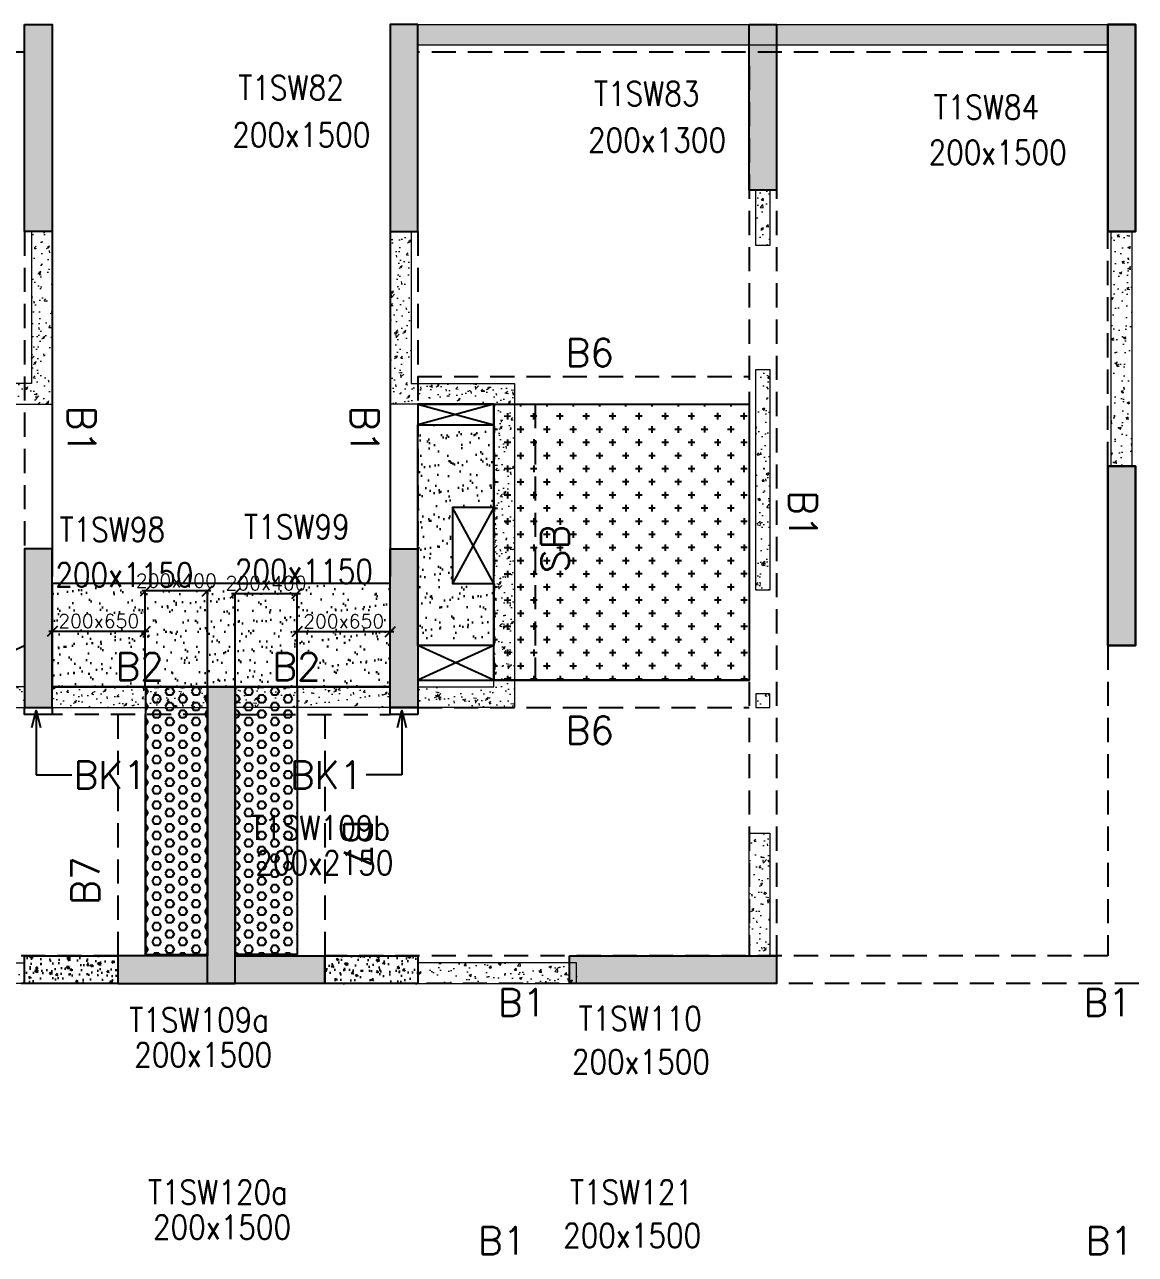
# Model space of a CAD drawing. Header units: millimetres. Extents: x 1078357 to 2594950, y -4969473 to -4636555.
# Drawn here: x 2098835 to 2106885, y -4665822 to -4656909 of the extents above; entities that cross this region are included whole.
import ezdxf

# ---------------------------------------------------------------- set-up
doc = ezdxf.new("R2010")
doc.units = ezdxf.units.MM
doc.header["$PDMODE"] = 35
for name, pattern in [('CONTINOUS', [0]), ('HIDDEN', [0.375, 0.25, -0.125]), ('New Retail block$0$CONTINOUS', [0])]:
    doc.linetypes.add(name, pattern=pattern)
doc.layers.get('0').update_dxf_attribs({"lineweight": 0})
doc.layers.get('Defpoints').update_dxf_attribs({"lineweight": 0})
for name, color, linetype, lineweight in [('A-_ANOTDIMA_D-', 6, 'Continuous', 13), ('COL. NO.', 30, 'Continuous', 25), ('COL. SIZE', 7, 'Continuous', 25), ('DIM', 9, 'Continuous', 25), ('HATCH', 8, 'Continuous', 30), ('RCC UPSTAND', 43, 'Continuous', 30), ('S-NON STR RCC WALL', 8, 'Continuous', 0)]:
    doc.layers.add(name, color=color, linetype=linetype, lineweight=lineweight)
for name, color, linetype in [('B-200x325', 201, 'HIDDEN'), ('B-200x375', 41, 'HIDDEN'), ('B-200x650', 241, 'HIDDEN'), ('B-300xSLAB THK.', 151, 'Continuous'), ('BK1-200x650', 241, 'HIDDEN'), ('DC BEAM NO.', 7, 'Continuous'), ('DROP SLAB', 8, 'Continuous'), ('NON STR. RCC WALL', 6, 'Continuous'), ('S-COLUMN_SHEAR WALL', 1, 'Continuous'), ('S-PROJECTION', 54, 'New Retail block$0$CONTINOUS'), ('SLAB FOLD', 8, 'Continuous')]:
    doc.layers.add(name, color=color, linetype=linetype)
doc.styles.add('Roman', font='romans')
doc.styles.add('ROMANS', font='romans.shx', dxfattribs={"width": 0.85})
doc.dimstyles.new('HARESH', dxfattribs={"dimtxt": 150, "dimasz": 75, "dimexe": 0, "dimexo": 0, "dimgap": 25, "dimtad": 1, "dimdec": 0, "dimdsep": 46, "dimtxsty": 'Roman', "dimblk": 'OBLIQUE', "dimcen": 225, "dimdle": 25, "dimclrd": 2, "dimclre": 2, "dimclrt": 7, "dimadec": 8, "dimazin": 1, "dimtfac": 1, "dimtdec": 0, "dimtmove": 0, "dimatfit": 0, "dimfxl": 1, "dimlwd": -1, "dimlwe": -1, "dimarcsym": 0})
pattern_1 = [(50, (-4290485.55, 23160377.68), (182.184669, -15.9390855), [19.05, -209.55]), (355, (-4290485.55, 23160377.68), (-35.2434214, 191.0568452), [15.24, -167.6405842]), (100.4514447, (-4290470.37, 23160376.35), (146.9412471, 175.1177519), [16.1900088, -178.0902446]), (46.1842, (-4290485.55, 23160428.48), (271.0790409, -42.042328), [28.575, -314.325]), (96.6355576, (-4290462.96, 23160424.97), (237.404134, 247.4261246), [24.2850231, -267.1356082]), (351.1841512, (-4290485.55, 23160428.48), (237.404134, 247.4261246), [22.859967, -251.459732]), (21, (-4290460.15, 23160415.78), (151.6143913, -102.2651982), [19.05, -209.55]), (326, (-4290460.15, 23160415.78), (61.8020283, 184.1879661), [15.24, -167.64]), (71.451445, (-4290447.52, 23160407.26), (213.4164193, 81.9227689), [16.1900088, -178.0899376]), (37.5, (-4290485.55, 23160377.68), (3.08860325, 84.55503887), [0, -165.608, 0, -170.18, 0, -168.275]), (7.5, (-4290485.55, 23160377.68), (66.8196625, 100.18057482), [0, -97.028, 0, -161.798, 0, -64.135]), (327.5, (-4290542.194, 23160377.68), (135.59059517, -5.728744), [0, -63.5, 0, -198.12, 0, -262.89]), (317.5, (-4290567.59, 23160377.68), (148.1291814, 25.42649103), [0, -82.55, 0, -131.572, 0, -186.69])]
pattern_2 = [(140, (-1096490.06, -7201079.05), (12.550427, 143.4520365), [15, -165]), (85, (-1096490.06, -7201079.05), (-150.438427, -27.7502667), [12, -132]), (190.4514445, (-1096489.02, -7201067.1), (-137.887998, 115.7017693), [12.7480384, -140.2284224]), (136.1842, (-1096530.06, -7201079.05), (33.103856, 213.448266), [22.5, -247.5]), (186.6356355, (-1096527.3, -7201061.27), (-194.82372, 186.932389), [19.122068, -210.342752]), (81.184164, (-1096530.06, -7201079.05), (-194.82372, 186.932389), [18, -198]), (111, (-1096520.06, -7201059.05), (80.523778, 119.3814104), [15, -165]), (56, (-1096520.06, -7201059.05), (-145.030009, 48.6630664), [12, -132]), (161.4514447, (-1096513.35, -7201049.1), (-64.5062306, 168.0444753), [12.748038, -140.2284224]), (127.5, (-1096490.065, -7201079.053), (-66.57877077, 2.43197106), [0, -130.4, 0, -134, 0, -132.5]), (97.5, (-1096490.065, -7201079.05), (-78.8823424, 52.6139075), [0, -76.4, 0, -127.4, 0, -50.5]), (57.5, (-1096490.065, -7201123.653), (4.51097435, 106.7644872), [0, -50, 0, -156, 0, -207]), (47.5, (-1096490.06, -7201143.65), (-20.0209965, 116.6372339), [0, -65, 0, -103.6, 0, -147])]
pattern_3 = [(180, (2051610.09, -4474904.467), (-7e-15, -54.992613), [31.75, -63.5]), (300, (2051610.09, -4474904.467), (47.625, 27.496307), [31.75, -63.5]), (240, (2051578.34, -4474904.467), (47.625, -27.496307), [31.75, -63.5])]

# ---------------------------------------------------------------- blocks, each defined once
blk = doc.blocks.new('_Oblique')
at = {"color": 0, "linetype": 'ByBlock', "lineweight": -2}
blk.add_line((-0.5, -0.5), (0.5, 0.5), dxfattribs=at)
blk = doc.blocks.new('*D1552')
at = {"layer": 'Defpoints', "color": 0, "ltscale": 700, "transparency": 16777216}
for p in [(2099709.6, -4661013.9), (2099709.6, -4661709, 0), (2100159.7, -4661709, 0)]:
    blk.add_point(p, dxfattribs=at)
at = {"layer": 'DIM', "color": 2, "ltscale": 700, "transparency": 16777216}
for p, q in [((2100184.7, -4661013.9), (2099684.6, -4661013.9)), ((2099709.6, -4661709), (2099709.6, -4661013.9)), ((2100159.7, -4661709), (2100159.7, -4661013.9))]:
    blk.add_line(p, q, dxfattribs=at)
at = {"layer": 'DIM', "color": 2, "ltscale": 700, "transparency": 16777216, "xscale": 75, "yscale": 75, "zscale": 75, "rotation": 180}
blk.add_blockref('_Oblique', (2099709.6, -4661013.9), dxfattribs=at)
at = {"layer": 'DIM', "color": 2, "ltscale": 700, "transparency": 16777216, "xscale": 75, "yscale": 75, "zscale": 75}
blk.add_blockref('_Oblique', (2100159.7, -4661013.9), dxfattribs=at)
at = {"layer": 'DIM', "color": 7, "ltscale": 700, "transparency": 16777216, "insert": (2099934.7, -4660938.9), "char_height": 150, "attachment_point": 5, "style": 'Roman'}
blk.add_mtext('{\\H0.666667x;200x400}', dxfattribs=at)
blk = doc.blocks.new('*D1553')
at = {"layer": 'Defpoints', "color": 0, "ltscale": 700, "transparency": 16777216}
for p in [(2099034.9, -4661306.9), (2099034.9, -4661708.9, 0), (2099709.6, -4661709, 0)]:
    blk.add_point(p, dxfattribs=at)
at = {"layer": 'DIM', "color": 2, "ltscale": 700, "transparency": 16777216}
for p, q in [((2099734.6, -4661306.9), (2099009.9, -4661306.9)), ((2099034.9, -4661708.9), (2099034.9, -4661306.9)), ((2099709.6, -4661709), (2099709.6, -4661306.9))]:
    blk.add_line(p, q, dxfattribs=at)
at = {"layer": 'DIM', "color": 2, "ltscale": 700, "transparency": 16777216, "xscale": 75, "yscale": 75, "zscale": 75, "rotation": 180}
blk.add_blockref('_Oblique', (2099034.9, -4661306.9), dxfattribs=at)
at = {"layer": 'DIM', "color": 2, "ltscale": 700, "transparency": 16777216, "xscale": 75, "yscale": 75, "zscale": 75}
blk.add_blockref('_Oblique', (2099709.6, -4661306.9), dxfattribs=at)
at = {"layer": 'DIM', "color": 7, "ltscale": 700, "transparency": 16777216, "insert": (2099372.3, -4661231.9), "char_height": 150, "attachment_point": 5, "style": 'Roman'}
blk.add_mtext('{\\H0.666667x;200x650}', dxfattribs=at)
blk = doc.blocks.new('*D1554')
at = {"layer": 'Defpoints', "color": 0, "ltscale": 700, "transparency": 16777216}
for p in [(2100809.9, -4661032.2), (2100359.8, -4661709, 0), (2100809.9, -4661708.9, 0)]:
    blk.add_point(p, dxfattribs=at)
at = {"layer": 'DIM', "color": 2, "ltscale": 700, "transparency": 16777216}
for p, q in [((2100334.8, -4661032.2), (2100834.9, -4661032.2)), ((2100359.8, -4661709), (2100359.8, -4661032.2)), ((2100809.9, -4661708.9), (2100809.9, -4661032.2))]:
    blk.add_line(p, q, dxfattribs=at)
at = {"layer": 'DIM', "color": 2, "ltscale": 700, "transparency": 16777216, "xscale": 75, "yscale": 75, "zscale": 75, "rotation": 180}
blk.add_blockref('_Oblique', (2100359.8, -4661032.2), dxfattribs=at)
at = {"layer": 'DIM', "color": 2, "ltscale": 700, "transparency": 16777216, "xscale": 75, "yscale": 75, "zscale": 75}
blk.add_blockref('_Oblique', (2100809.9, -4661032.2), dxfattribs=at)
at = {"layer": 'DIM', "color": 7, "ltscale": 700, "transparency": 16777216, "insert": (2100584.8, -4660957.2), "char_height": 150, "attachment_point": 5, "style": 'Roman'}
blk.add_mtext('{\\H0.666667x;200x400}', dxfattribs=at)
blk = doc.blocks.new('*D1555')
at = {"layer": 'Defpoints', "color": 0, "ltscale": 700, "transparency": 16777216}
for p in [(2101484.8, -4661308.9), (2100809.9, -4661708.9, 0), (2101484.8, -4661708.9, 0)]:
    blk.add_point(p, dxfattribs=at)
at = {"layer": 'DIM', "color": 2, "ltscale": 700, "transparency": 16777216}
for p, q in [((2100784.9, -4661308.9), (2101509.8, -4661308.9)), ((2100809.9, -4661708.9), (2100809.9, -4661308.9)), ((2101484.8, -4661708.9), (2101484.8, -4661308.9))]:
    blk.add_line(p, q, dxfattribs=at)
at = {"layer": 'DIM', "color": 2, "ltscale": 700, "transparency": 16777216, "xscale": 75, "yscale": 75, "zscale": 75, "rotation": 180}
blk.add_blockref('_Oblique', (2100809.9, -4661308.9), dxfattribs=at)
at = {"layer": 'DIM', "color": 2, "ltscale": 700, "transparency": 16777216, "xscale": 75, "yscale": 75, "zscale": 75}
blk.add_blockref('_Oblique', (2101484.8, -4661308.9), dxfattribs=at)
at = {"layer": 'DIM', "color": 7, "ltscale": 700, "transparency": 16777216, "insert": (2101147.3, -4661233.9), "char_height": 150, "attachment_point": 5, "style": 'Roman'}
blk.add_mtext('{\\H0.666667x;200x650}', dxfattribs=at)
blk = doc.blocks.new('G$CD63B60BD')
at = {"layer": 'COL. NO.', "linetype": 'Continuous', "style": 'ROMANS', "width": 0.85}
for s, p in [('T1SW82', (51473.7, 15355.1, -320.4)), ('T1SW83', (54051.3, 15312.4, -320.4)), ('T1SW84', (56513, 15214, -320.4)), ('T1SW98', (50178.3, 12153.5, -320.4)), ('T1SW99', (51515.8, 12172.6, -320.4)), ('T1SW109b', (51560.1, 9990.9, -320.4)), ('T1SW109a', (50682.7, 8599.4, -320.4)), ('T1SW110', (53940.3, 8609.2, -320.4)), ('T1SW120a', (50819.1, 7351, -320.4)), ('T1SW121', (53876.8, 7350.6, -320.4))]:
    blk.add_text(s, height=175, dxfattribs=at).set_placement(p)
at = {"layer": 'COL. SIZE', "linetype": 'Continuous', "style": 'ROMANS', "width": 0.85}
for s, p in [('200x1500', (51429.5, 15013.4, -320.4)), ('200x1300', (54007.9, 14974.9, -320.4)), ('200x1500', (56476.2, 14886.5, -320.4)), ('200x1150', (50147.8, 11824.4, -320.4)), ('200x1150', (51448.7, 11849.2, -320.4)), ('200x2150', (51596.4, 9737.5, -320.4)), ('200x1500', (50719, 8346, -320.4)), ('200x1500', (53891.1, 8295.7, -320.4)), ('200x1500', (50855.3, 7097.7, -320.4)), ('200x1500', (53827.7, 7037.1, -320.4))]:
    blk.add_text(s, height=175, dxfattribs=at).set_placement(p)

msp = doc.modelspace()

# ---------------------------------------------------------------- hatches: boundary and pattern name
at = {"layer": 'DROP SLAB'}
h = msp.add_hatch(dxfattribs=at)
h.set_pattern_fill('CROSS', color=8, scale=15, angle=179.96921)
h.set_pattern_definition([(180.03079016, (-1215506.8, 9380796.94), (-95.1987999, -95.3011726), [47.625, -142.875]), (270.03079016, (-1215530.63, 9380820.74), (95.3011726, -95.1987999), [47.625, -142.875])])
h.paths.add_polyline_path([(2102234.9, -4659659.8), (2104084.9, -4659659.8), (2104084.9, -4661659.6), (2102234.9, -4661659.6)])
at = {"layer": 'HATCH'}
h = msp.add_hatch(dxfattribs=at)
h.set_pattern_fill('AR-SAND', color=8, scale=3, angle=179.97015)
h.set_pattern_definition([(37.47015413, (-2933198.06, 18698699.15), (-4.72361136, 146.8264517), [0, -115.824, 0, -129.54, 0, -123.825]), (7.4701541, (-2933198.06, 18698699.15), (134.9689868, 214.9772528), [0, -62.484, 0, -104.394, 0, -40.005]), (327.4701541, (-2933291.78, 18698699.2), (237.2979035, 0.3075449), [0, -38.1, 0, -137.16, 0, -179.07]), (317.4701541, (-2933291.78, 18698699.2), (229.1017424, 66.759465), [0, -19.05, 0, -89.916, 0, -102.87])])
h.paths.add_polyline_path([(2101684.9, -4659809.5), (2102234.9, -4659809.5), (2102234.9, -4660409.5), (2101934.9, -4660409.5), (2101934.9, -4660959.5), (2102234.9, -4660959.4), (2102234.9, -4661409.5), (2101684.9, -4661409.5)])
h = msp.add_hatch(dxfattribs=at)
h.set_pattern_fill('AR-SAND', color=8, scale=3, angle=179.97015)
h.set_pattern_definition([(37.4701541, (-1922773.02, 14014629.91), (-4.72361136, 146.8264517), [0, -115.824, 0, -129.54, 0, -123.825]), (7.4701541, (-1922773.02, 14014629.9), (134.9689868, 214.9772528), [0, -62.484, 0, -104.394, 0, -40.005]), (327.4701541, (-1922866.74, 14014629.96), (237.2979035, 0.3075449), [0, -38.1, 0, -137.16, 0, -179.07]), (317.4701541, (-1922866.74, 14014629.96), (229.1017424, 66.759465), [0, -19.05, 0, -89.916, 0, -102.87])])
h.paths.add_polyline_path([(2101484.9, -4660959.4), (2099034.9, -4660959.4), (2099035.2, -4661709.4), (2101485.2, -4661709.4)])
h = msp.add_hatch(dxfattribs=at)
h.set_pattern_fill('AR-SAND', color=8, scale=3, angle=179.97015)
h.set_pattern_definition([(37.4701541, (-1922772.92, 14014629.91), (-4.72361136, 146.8264517), [0, -115.824, 0, -129.54, 0, -123.825]), (7.4701541, (-1922772.92, 14014629.9), (134.9689868, 214.9772528), [0, -62.484, 0, -104.394, 0, -40.005]), (327.4701541, (-1922866.65, 14014629.96), (237.2979035, 0.3075449), [0, -38.1, 0, -137.16, 0, -179.07]), (317.4701541, (-1922866.65, 14014629.96), (229.1017424, 66.759465), [0, -19.05, 0, -89.916, 0, -102.87])])
h.paths.add_polyline_path([(2101485.3, -4661109.4), (2099035.3, -4661109.4), (2099035.3, -4661709.4), (2101485.3, -4661709.4)])
at = {"layer": 'RCC UPSTAND'}
h = msp.add_hatch(dxfattribs=at)
h.set_pattern_fill('AR-CONC', color=8, scale=20, angle=90)
h.set_pattern_definition(pattern_2)
h.paths.add_polyline_path([(2098834.9, -4663659.5), (2099509.9, -4663659.5), (2099509.9, -4663859.4), (2098834.9, -4663859.4)])
h = msp.add_hatch(dxfattribs=at)
h.set_pattern_fill('AR-CONC', color=8, scale=20, angle=90)
h.set_pattern_definition(pattern_2)
h.paths.add_polyline_path([(2101009.9, -4663659.4), (2101684.9, -4663659.4), (2101684.9, -4663859.4), (2101009.9, -4663859.4)])
at = {"layer": 'S-COLUMN_SHEAR WALL', "lineweight": 25}
h = msp.add_hatch(color=1, dxfattribs=at)
h.dxf.hatch_style = 1
h.paths.add_polyline_path([(2098834.9, -4656909.5), (2099034.9, -4656909.5), (2099034.9, -4658409.5), (2098834.9, -4658409.5)])
at = {"layer": 'S-COLUMN_SHEAR WALL', "lineweight": 25, "extrusion": (1.00316e-06, 1.91639e-11, 1)}
h = msp.add_hatch(color=1, dxfattribs=at)
h.dxf.hatch_style = 1
h.paths.add_polyline_path([(2101684.9, -4656909.5), (2101484.9, -4656909.5), (2101484.9, -4658409.5), (2101684.9, -4658409.5)])
at = {"layer": 'S-COLUMN_SHEAR WALL', "lineweight": 25}
h = msp.add_hatch(color=1, dxfattribs=at)
h.dxf.hatch_style = 1
h.paths.add_polyline_path([(2104084.9, -4658109.6), (2104284.9, -4658109.6), (2104284.9, -4656909.5), (2104084.9, -4656909.5)])
at = {"layer": 'S-COLUMN_SHEAR WALL', "lineweight": 25, "extrusion": (-1.00316e-06, 2.11765e-11, 1)}
h = msp.add_hatch(color=1, dxfattribs=at)
h.dxf.hatch_style = 1
h.paths.add_polyline_path([(2106684.9, -4656909.5), (2106884.9, -4656909.5), (2106884.9, -4658409.5), (2106684.9, -4658409.5)])
at = {"layer": 'S-COLUMN_SHEAR WALL', "lineweight": 25, "extrusion": (1.00316e-06, 1.91639e-11, 1)}
h = msp.add_hatch(color=1, dxfattribs=at)
h.dxf.hatch_style = 1
h.paths.add_polyline_path([(2106884.9, -4656909.5), (2106684.9, -4656909.5), (2106684.9, -4658409.5), (2106884.9, -4658409.5)])
at = {"layer": 'S-COLUMN_SHEAR WALL', "lineweight": 25, "extrusion": (-1.00316e-06, 2.11765e-11, 1)}
h = msp.add_hatch(color=1, dxfattribs=at)
h.dxf.hatch_style = 1
h.paths.add_polyline_path([(2106684.9, -4661409.5), (2106884.9, -4661409.5), (2106884.9, -4660109.5), (2106684.9, -4660109.5)])
at = {"layer": 'S-COLUMN_SHEAR WALL', "lineweight": 25, "extrusion": (1.00316e-06, 1.91639e-11, 1)}
h = msp.add_hatch(color=1, dxfattribs=at)
h.dxf.hatch_style = 1
h.paths.add_polyline_path([(2106884.9, -4661409.5), (2106684.9, -4661409.5), (2106684.9, -4660109.5), (2106884.9, -4660109.5)])
at = {"layer": 'S-COLUMN_SHEAR WALL', "lineweight": 25}
h = msp.add_hatch(color=1, dxfattribs=at)
h.dxf.hatch_style = 1
h.paths.add_polyline_path([(2098834.9, -4661859.5), (2099034.9, -4661859.5), (2099034.9, -4660709.5), (2098834.9, -4660709.5)])
at = {"layer": 'S-COLUMN_SHEAR WALL', "lineweight": 25, "extrusion": (1.00316e-06, 1.91639e-11, 1)}
h = msp.add_hatch(color=1, dxfattribs=at)
h.dxf.hatch_style = 1
h.paths.add_polyline_path([(2101684.9, -4661859.5), (2101484.9, -4661859.5), (2101484.9, -4660709.5), (2101684.9, -4660709.5)])
at = {"layer": 'S-COLUMN_SHEAR WALL', "lineweight": 25}
h = msp.add_hatch(color=1, dxfattribs=at)
h.dxf.hatch_style = 1
h.paths.add_polyline_path([(2100159.9, -4663659.5), (2099509.9, -4663659.5), (2099509.9, -4663859.5), (2100359.9, -4663859.5), (2100359.9, -4661709.5), (2100159.9, -4661709.5)])
at = {"layer": 'S-COLUMN_SHEAR WALL', "lineweight": 25, "extrusion": (1.00316e-06, 1.91639e-11, 1)}
h = msp.add_hatch(color=1, dxfattribs=at)
h.dxf.hatch_style = 1
h.paths.add_polyline_path([(2100359.9, -4663659.5), (2101009.9, -4663659.5), (2101009.9, -4663859.5), (2100159.9, -4663859.5), (2100159.9, -4661709.5), (2100359.9, -4661709.5)])
at = {"layer": 'S-COLUMN_SHEAR WALL', "lineweight": 25}
h = msp.add_hatch(color=1, dxfattribs=at)
h.dxf.hatch_style = 1
h.paths.add_polyline_path([(2102784.9, -4663659.5), (2104284.9, -4663659.5), (2104284.9, -4663859.5), (2102784.9, -4663859.5)])
at = {"layer": 'S-NON STR RCC WALL'}
h = msp.add_hatch(dxfattribs=at)
h.set_pattern_fill('AR-CONC', color=256, angle=180)
h.set_pattern_definition([(50, (-5387710.27, 27844396.87), (182.184669, -15.93908554), [19.05, -209.55]), (355, (-5387710.27, 27844396.87), (-35.2434214, 191.0568452), [15.24, -167.6405842]), (100.4514447, (-5387695.09, 27844395.54), (146.9412471, 175.1177519), [16.1900088, -178.0902446]), (46.1842, (-5387710.27, 27844447.67), (271.0790409, -42.042328), [28.575, -314.325]), (96.6355576, (-5387687.68, 27844444.16), (237.404134, 247.4261246), [24.2850231, -267.1356082]), (351.1841512, (-5387710.27, 27844447.67), (237.404134, 247.4261246), [22.859967, -251.459732]), (21, (-5387684.87, 27844434.97), (151.6143913, -102.2651982), [19.05, -209.55]), (326, (-5387684.87, 27844434.97), (61.8020283, 184.1879661), [15.24, -167.64]), (71.451445, (-5387672.23, 27844426.44), (213.4164193, 81.9227689), [16.1900088, -178.0899376]), (37.5, (-5387710.27, 27844396.865), (3.08860325, 84.55503887), [0, -165.608, 0, -170.18, 0, -168.275]), (7.5, (-5387710.27, 27844396.865), (66.8196625, 100.18057482), [0, -97.028, 0, -161.798, 0, -64.135]), (327.5, (-5387766.91, 27844396.865), (135.59059517, -5.72874399), [0, -63.5, 0, -198.12, 0, -262.89]), (317.5, (-5387792.31, 27844396.87), (148.1291814, 25.42649103), [0, -82.55, 0, -131.572, 0, -186.69])])
h.paths.add_polyline_path([(2101688.3, -4656909.5), (2106685.3, -4656909.5), (2106685.3, -4657059.5), (2101688.3, -4657059.5)])
h = msp.add_hatch(dxfattribs=at)
h.set_pattern_fill('AR-CONC', color=256, angle=180)
h.set_pattern_definition([(50, (2104198.17, -4843902.48), (182.18467, -15.93909), [19.05, -209.55]), (355, (2104198.17, -4843902.48), (-35.24342, 191.05685), [15.24, -167.64058]), (100.45144, (2104213.35, -4843903.81), (146.94125, 175.11775), [16.19, -178.09024]), (46.1842, (2104198.17, -4843851.68), (271.07904, -42.04233), [28.575, -314.325]), (96.63556, (2104220.76, -4843855.19), (237.40413, 247.42612), [24.28502, -267.1356]), (351.18415, (2104198.17, -4843851.68), (237.40413, 247.42612), [22.85997, -251.45973]), (21, (2104223.57, -4843864.38), (151.61439, -102.2652), [19.05, -209.55]), (326, (2104223.57, -4843864.38), (61.80203, 184.18797), [15.24, -167.64]), (71.45144, (2104236.2, -4843872.9), (213.41642, 81.92277), [16.19, -178.08994]), (37.5, (2104198.17, -4843902.48), (3.088603, 84.55504), [0, -165.608, 0, -170.18, 0, -168.275]), (7.5, (2104198.17, -4843902.48), (66.819663, 100.180575), [0, -97.028, 0, -161.798, 0, -64.135]), (327.5, (2104141.526, -4843902.48), (135.590595, -5.728744), [0, -63.5, 0, -198.12, 0, -262.89]), (317.5, (2104116.13, -4843902.48), (148.12918, 25.42649), [0, -82.55, 0, -131.572, 0, -186.69])])
h.paths.add_polyline_path([(2104135.3, -4658109.5), (2104235.3, -4658109.5), (2104235.3, -4658509.5), (2104135.3, -4658509.5)])
h = msp.add_hatch(dxfattribs=at)
h.set_pattern_fill('AR-CONC', color=256)
h.set_pattern_definition(pattern_1)
h.paths.add_polyline_path([(2098135.3, -4659509.5), (2098135.3, -4661859.5), (2098835.3, -4661859.5), (2098835.3, -4661709.5), (2098285.3, -4661709.5), (2098285.3, -4659659.5), (2099035.3, -4659659.5), (2099035.3, -4658409.4), (2098885.3, -4658409.4), (2098885.3, -4659509.5)])
h = msp.add_hatch(dxfattribs=at)
h.set_pattern_fill('AR-CONC', color=256, angle=180)
h.set_pattern_definition(pattern_1)
h.paths.add_polyline_path([(2102385.3, -4659509.5), (2102385.3, -4661859.5), (2101685.3, -4661859.5), (2101685.3, -4661709.5), (2102235.3, -4661709.5), (2102235.3, -4659659.5), (2101485.3, -4659659.5), (2101485.3, -4658409.4), (2101635.3, -4658409.4), (2101635.3, -4659509.5)])
at = {"layer": 'S-NON STR RCC WALL', "ltscale": 700}
h = msp.add_hatch(dxfattribs=at)
h.set_pattern_fill('AR-CONC', color=256)
h.set_pattern_definition([(50, (973593.83, -159599.72), (182.184669, -15.9390855), [19.05, -209.55]), (355, (973593.83, -159599.72), (-35.2434214, 191.056845), [15.24, -167.640584]), (100.4514447, (973609.01, -159601.05), (146.941247, 175.117752), [16.190009, -178.0902446]), (46.1842, (973593.83, -159548.92), (271.079041, -42.042328), [28.575, -314.325]), (96.6355576, (973616.42, -159552.42), (237.404134, 247.426125), [24.285023, -267.135608]), (351.184151, (973593.83, -159548.92), (237.404134, 247.426125), [22.859967, -251.459732]), (21, (973619.23, -159561.62), (151.6143913, -102.265198), [19.05, -209.55]), (326, (973619.23, -159561.62), (61.802028, 184.187966), [15.24, -167.64]), (71.451445, (973631.87, -159570.14), (213.416419, 81.922769), [16.190009, -178.0899376]), (37.5, (973593.83, -159599.72), (3.08860325, 84.5550389), [0, -165.608, 0, -170.18, 0, -168.275]), (7.5, (973593.83, -159599.72), (66.8196625, 100.1805748), [0, -97.028, 0, -161.798, 0, -64.135]), (327.5, (973537.19, -159599.72), (135.5905952, -5.728744), [0, -63.5, 0, -198.12, 0, -262.89]), (317.5, (973511.79, -159599.72), (148.1291814, 25.426491), [0, -82.55, 0, -131.572, 0, -186.69])])
h.paths.add_polyline_path([(2106710.3, -4658409.4), (2106860.3, -4658409.4), (2106860.3, -4660109.4), (2106710.3, -4660109.4)])
at = {"layer": 'S-NON STR RCC WALL'}
h = msp.add_hatch(dxfattribs=at)
h.set_pattern_fill('AR-CONC', color=256, angle=180)
h.set_pattern_definition([(50, (3201422.88, -9527921.67), (182.184669, -15.9390855), [19.05, -209.55]), (355, (3201422.88, -9527921.67), (-35.2434214, 191.056845), [15.24, -167.640584]), (100.4514447, (3201438.07, -9527923), (146.941247, 175.117752), [16.190009, -178.0902446]), (46.1842, (3201422.88, -9527870.87), (271.079041, -42.042328), [28.575, -314.325]), (96.6355576, (3201445.47, -9527874.37), (237.404134, 247.426125), [24.285023, -267.135608]), (351.184151, (3201422.88, -9527870.87), (237.404134, 247.426125), [22.859967, -251.459732]), (21, (3201448.28, -9527883.57), (151.6143913, -102.265198), [19.05, -209.55]), (326, (3201448.28, -9527883.57), (61.802028, 184.187966), [15.24, -167.64]), (71.451445, (3201460.92, -9527892.09), (213.416419, 81.922769), [16.190009, -178.0899376]), (37.5, (3201422.884, -9527921.67), (3.08860325, 84.5550389), [0, -165.608, 0, -170.18, 0, -168.275]), (7.5, (3201422.88, -9527921.67), (66.8196625, 100.1805748), [0, -97.028, 0, -161.798, 0, -64.135]), (327.5, (3201366.24, -9527921.67), (135.5905952, -5.728744), [0, -63.5, 0, -198.12, 0, -262.89]), (317.5, (3201340.84, -9527921.67), (148.1291814, 25.426491), [0, -82.55, 0, -131.572, 0, -186.69])])
h.paths.add_polyline_path([(2104135.3, -4659409.5), (2104235.3, -4659409.5), (2104235.3, -4661009.5), (2104135.3, -4661009.5)])
h = msp.add_hatch(dxfattribs=at)
h.set_pattern_fill('AR-CONC', color=256)
h.set_pattern_definition(pattern_1)
h.paths.add_polyline_path([(2100160.3, -4661709.5), (2099035.3, -4661709.5), (2099035.3, -4661859.5), (2100160.3, -4661859.5)])
h = msp.add_hatch(dxfattribs=at)
h.set_pattern_fill('AR-CONC', color=256, angle=180)
h.set_pattern_definition(pattern_1)
h.paths.add_polyline_path([(2100360.3, -4661709.5), (2101485.3, -4661709.5), (2101485.3, -4661859.5), (2100360.3, -4661859.5)])
h = msp.add_hatch(dxfattribs=at)
h.set_pattern_fill('AR-CONC', color=256, angle=180)
h.set_pattern_definition([(50, (3201409.67, -9529286.33), (182.184669, -15.9390855), [19.05, -209.55]), (355, (3201409.67, -9529286.33), (-35.2434214, 191.056845), [15.24, -167.640584]), (100.4514447, (3201424.85, -9529287.66), (146.941247, 175.117752), [16.190009, -178.0902446]), (46.1842, (3201409.67, -9529235.53), (271.079041, -42.042328), [28.575, -314.325]), (96.6355576, (3201432.26, -9529239.04), (237.404134, 247.426125), [24.285023, -267.135608]), (351.184151, (3201409.67, -9529235.53), (237.404134, 247.426125), [22.859967, -251.459732]), (21, (3201435.07, -9529248.23), (151.6143913, -102.265198), [19.05, -209.55]), (326, (3201435.07, -9529248.23), (61.802028, 184.187966), [15.24, -167.64]), (71.451445, (3201447.7, -9529256.76), (213.416419, 81.922769), [16.190009, -178.0899376]), (37.5, (3201409.67, -9529286.333), (3.08860325, 84.5550389), [0, -165.608, 0, -170.18, 0, -168.275]), (7.5, (3201409.67, -9529286.33), (66.8196625, 100.1805748), [0, -97.028, 0, -161.798, 0, -64.135]), (327.5, (3201353.03, -9529286.333), (135.5905952, -5.728744), [0, -63.5, 0, -198.12, 0, -262.89]), (317.5, (3201327.63, -9529286.33), (148.1291814, 25.426491), [0, -82.55, 0, -131.572, 0, -186.69])])
h.paths.add_polyline_path([(2104135.3, -4661859.5), (2104235.3, -4661859.5), (2104235.3, -4661759.5), (2104135.3, -4661759.5)])
h = msp.add_hatch(dxfattribs=at)
h.set_pattern_fill('AR-CONC', color=256, angle=180)
h.set_pattern_definition([(50, (-5347450.01, 27844396.86), (182.184669, -15.93908554), [19.05, -209.55]), (355, (-5347450.01, 27844396.86), (-35.2434214, 191.0568452), [15.24, -167.6405842]), (100.4514447, (-5347434.83, 27844395.53), (146.9412471, 175.1177519), [16.1900088, -178.0902446]), (46.1842, (-5347450.01, 27844447.66), (271.0790409, -42.042328), [28.575, -314.325]), (96.6355576, (-5347427.42, 27844444.15), (237.404134, 247.4261246), [24.2850231, -267.1356082]), (351.1841512, (-5347450, 27844447.66), (237.404134, 247.4261246), [22.859967, -251.459732]), (21, (-5347424.61, 27844434.96), (151.6143913, -102.2651982), [19.05, -209.55]), (326, (-5347424.61, 27844434.96), (61.8020283, 184.1879661), [15.24, -167.64]), (71.451445, (-5347411.98, 27844426.44), (213.4164193, 81.9227689), [16.1900088, -178.0899376]), (37.5, (-5347450.01, 27844396.86), (3.08860325, 84.55503887), [0, -165.608, 0, -170.18, 0, -168.275]), (7.5, (-5347450.01, 27844396.86), (66.8196625, 100.18057482), [0, -97.028, 0, -161.798, 0, -64.135]), (327.5, (-5347506.655, 27844396.86), (135.59059517, -5.72874399), [0, -63.5, 0, -198.12, 0, -262.89]), (317.5, (-5347532.05, 27844396.86), (148.1291814, 25.42649103), [0, -82.55, 0, -131.572, 0, -186.69])])
h.paths.add_polyline_path([(2104085.3, -4662769.5), (2104235.3, -4662769.5), (2104235.3, -4663659.4), (2104085.3, -4663659.4)])
at = {"layer": 'S-NON STR RCC WALL', "ltscale": 700}
h = msp.add_hatch(dxfattribs=at)
h.set_pattern_fill('AR-CONC', color=256)
h.set_pattern_definition([(50, (973593.83, -168149.77), (182.184669, -15.9390855), [19.05, -209.55]), (355, (973593.83, -168149.77), (-35.2434214, 191.056845), [15.24, -167.640584]), (100.4514447, (973609.01, -168151.1), (146.941247, 175.117752), [16.190009, -178.0902446]), (46.1842, (973593.83, -168098.97), (271.079041, -42.042328), [28.575, -314.325]), (96.6355576, (973616.42, -168102.48), (237.404134, 247.426125), [24.285023, -267.135608]), (351.184151, (973593.83, -168098.97), (237.404134, 247.426125), [22.859967, -251.459732]), (21, (973619.23, -168111.67), (151.6143913, -102.265198), [19.05, -209.55]), (326, (973619.23, -168111.67), (61.802028, 184.187966), [15.24, -167.64]), (71.451445, (973631.87, -168120.2), (213.416419, 81.922769), [16.190009, -178.0899376]), (37.5, (973593.83, -168149.774), (3.08860325, 84.5550389), [0, -165.608, 0, -170.18, 0, -168.275]), (7.5, (973593.83, -168149.77), (66.8196625, 100.1805748), [0, -97.028, 0, -161.798, 0, -64.135]), (327.5, (973537.19, -168149.774), (135.5905952, -5.728744), [0, -63.5, 0, -198.12, 0, -262.89]), (317.5, (973511.79, -168149.77), (148.1291814, 25.426491), [0, -82.55, 0, -131.572, 0, -186.69])])
h.paths.add_polyline_path([(2097685.3, -4663709.5), (2098835.3, -4663709.5), (2098835.3, -4663859.5), (2097685.3, -4663859.5)])
h = msp.add_hatch(dxfattribs=at)
h.set_pattern_fill('AR-CONC', color=256)
h.set_pattern_definition([(50, (2070818.55, -4852168.96), (182.18467, -15.93909), [19.05, -209.55]), (355, (2070818.55, -4852168.96), (-35.24342, 191.05685), [15.24, -167.64058]), (100.45144, (2070833.73, -4852170.29), (146.94125, 175.11775), [16.19, -178.09024]), (46.1842, (2070818.55, -4852118.16), (271.07904, -42.04233), [28.575, -314.325]), (96.63556, (2070841.14, -4852121.66), (237.40413, 247.42612), [24.28502, -267.1356]), (351.18415, (2070818.55, -4852118.16), (237.40413, 247.42612), [22.85997, -251.45973]), (21, (2070843.95, -4852130.86), (151.61439, -102.2652), [19.05, -209.55]), (326, (2070843.95, -4852130.86), (61.80203, 184.18797), [15.24, -167.64]), (71.45144, (2070856.58, -4852139.38), (213.41642, 81.92277), [16.19, -178.08994]), (37.5, (2070818.547, -4852168.96), (3.088603, 84.555039), [0, -165.608, 0, -170.18, 0, -168.275]), (7.5, (2070818.55, -4852168.96), (66.819663, 100.180575), [0, -97.028, 0, -161.798, 0, -64.135]), (327.5, (2070761.905, -4852168.96), (135.590595, -5.728744), [0, -63.5, 0, -198.12, 0, -262.89]), (317.5, (2070736.5, -4852168.96), (148.12918, 25.42649), [0, -82.55, 0, -131.572, 0, -186.69])])
h.paths.add_polyline_path([(2102835.3, -4663709.5), (2101685.3, -4663709.5), (2101685.3, -4663859.5), (2102835.3, -4663859.5)])
at = {"layer": 'SLAB FOLD', "ltscale": 1000}
h = msp.add_hatch(dxfattribs=at)
h.set_pattern_fill('HEX', color=8, scale=10, angle=180)
h.set_pattern_definition(pattern_3)
h.paths.add_polyline_path([(2100160.1, -4663648.9), (2099710.1, -4663648.9), (2099710.1, -4661709.5), (2100160.1, -4661709.5)])
h = msp.add_hatch(dxfattribs=at)
h.set_pattern_fill('HEX', color=8, scale=10, angle=180)
h.set_pattern_definition(pattern_3)
h.paths.add_polyline_path([(2100360.5, -4663648.9), (2100810.5, -4663648.9), (2100810.5, -4661709.5), (2100360.5, -4661709.5)])

# ---------------------------------------------------------------- linework, layer by layer
at = {"layer": 'B-200x325', "ltscale": 700}
for p, q in [((2101684.9, -4659459.8, 0), (2104084.9, -4659459.8, 0)), ((2101685, -4661859.6, 0), (2104084.9, -4661859.6, 0))]:
    msp.add_line(p, q, dxfattribs=at)
at = {"layer": 'B-200x325', "linetype": 'Continuous', "ltscale": 700}
for p, q in [((2101684.9, -4659659.8, 0), (2104084.9, -4659659.8, 0)), ((2101685, -4661659.6, 0), (2104084.9, -4661659.6, 0))]:
    msp.add_line(p, q, dxfattribs=at)
at = {"layer": 'B-200x375', "ltscale": 700}
for p, q in [((2099509.8, -4661909.6, 0), (2099509.8, -4663659.6, 0)), ((2101010, -4661909.6, 0), (2101010, -4663659.6, 0))]:
    msp.add_line(p, q, dxfattribs=at)
at = {"layer": 'B-200x375', "linetype": 'Continuous', "ltscale": 700}
for p, q in [((2099709.8, -4661909.6, 0), (2099709.8, -4663648.9, 0)), ((2100810, -4661909.6, 0), (2100810, -4663648.9, 0))]:
    msp.add_line(p, q, dxfattribs=at)
at = {"layer": 'B-200x650', "linetype": 'HIDDEN', "ltscale": 700}
for p, q in [((2098835.3, -4657109.4, 0), (2093835.3, -4657109.4, 0)), ((2106685.3, -4657109.5, 0), (2101685.3, -4657109.5, 0)), ((2104085.3, -4657209.5, 0), (2104085.3, -4663659.4, 0)), ((2104285.3, -4657209.5, 0), (2104285.3, -4663659.4, 0)), ((2098835.3, -4658409.4, 0), (2098835.3, -4660909.5, 0)), ((2101685.3, -4658409.4, 0), (2101685.3, -4660909.5, 0)), ((2106685.3, -4660109.4, 0), (2106685.3, -4658409.4, 0)), ((2106685.3, -4661409.5, 0), (2106685.3, -4663659.5, 0)), ((2100160.3, -4661909.4, 0), (2099035.3, -4661909.4, 0)), ((2100360.3, -4661909.4, 0), (2101485.3, -4661909.4, 0)), ((2099510.1, -4663659.4, 0), (2093835.3, -4663659.4, 0)), ((2106685.3, -4663659.4, 0), (2101010.1, -4663659.4, 0)), ((2099510.1, -4663859.4, 0), (2093835.3, -4663859.4, 0)), ((2113210.1, -4663859.4, 0), (2101010.1, -4663859.4, 0))]:
    msp.add_line(p, q, dxfattribs=at)
at = {"layer": 'B-200x650', "linetype": 'CONTINOUS', "ltscale": 700}
for p, q in [((2099035.3, -4658409.4, 0), (2099035.3, -4660909.5, 0)), ((2101485.3, -4658409.4, 0), (2101485.3, -4660909.5, 0)), ((2101485.3, -4661709.4, 0), (2099035.3, -4661709.4, 0))]:
    msp.add_line(p, q, dxfattribs=at)
at = {"layer": 'B-300xSLAB THK.', "linetype": 'HIDDEN', "ltscale": 700}
for p, q in [((2102234.8, -4659659.7, 0), (2102234.8, -4661659.5, 0)), ((2102534.8, -4659659.7, 0), (2102534.8, -4661659.5, 0))]:
    msp.add_line(p, q, dxfattribs=at)
at = {"layer": 'BK1-200x650', "linetype": 'Continuous', "ltscale": 700, "elevation": 0}
for points in [[(2099035.4, -4661909.7), (2098835.4, -4661909.7), (2098835.4, -4661859.5), (2099035.4, -4661859.5)], [(2101685.4, -4661909.7), (2101485.3, -4661909.7), (2101485.3, -4661859.5), (2101685.4, -4661859.5)]]:
    msp.add_lwpolyline(points, close=True, dxfattribs=at)
at = {"layer": 'DROP SLAB', "color": 3, "linetype": 'CONTINOUS', "ltscale": 500}
for p, q in [((2101684.9, -4659659.5, 0), (2102234.9, -4659809.5, 0)), ((2102234.1, -4659659.7, 0), (2101684.9, -4659809.5, 0)), ((2102235, -4660409.5, 0), (2101934.9, -4660959.5, 0)), ((2102235, -4660959.5, 0), (2101934.9, -4660409.5, 0)), ((2098284.9, -4661659.5, 0), (2098834.9, -4661409.5, 0)), ((2102234.9, -4661659.5, 0), (2101684.9, -4661409.5, 0)), ((2102234.9, -4661409.5, 0), (2101685.1, -4661659.5, 0))]:
    msp.add_line(p, q, dxfattribs=at)
at = {"layer": 'DROP SLAB', "color": 3, "linetype": 'CONTINOUS', "ltscale": 500, "elevation": 0}
for points in [[(2102234.9, -4659659.7), (2101684.9, -4659659.7), (2101684.9, -4659809.5), (2102234.9, -4659809.5)], [(2102234.9, -4659659.8), (2104084.9, -4659659.8), (2104084.9, -4661659.6), (2102234.9, -4661659.6)], [(2102234.9, -4660409.5), (2101934.9, -4660409.5), (2101934.9, -4660959.5), (2102234.9, -4660959.5)], [(2102234.9, -4661409.5), (2101685.1, -4661409.5), (2101685.1, -4661659.5), (2102234.9, -4661659.5)]]:
    msp.add_lwpolyline(points, close=True, dxfattribs=at)
at = {"layer": 'NON STR. RCC WALL', "elevation": 0}
for points in [[(2098834.9, -4663659.5), (2099509.9, -4663659.5), (2099509.9, -4663859.4), (2098834.9, -4663859.4)], [(2101009.9, -4663659.4), (2101684.9, -4663659.4), (2101684.9, -4663859.4), (2101009.9, -4663859.4)]]:
    msp.add_lwpolyline(points, close=True, dxfattribs=at)
at = {"layer": 'S-COLUMN_SHEAR WALL', "color": 1, "lineweight": 25, "elevation": 0}
for points in [[(2098834.9, -4656909.5), (2099034.9, -4656909.5), (2099034.9, -4658409.5), (2098834.9, -4658409.5)], [(2104084.9, -4656909.5), (2104284.9, -4656909.5), (2104284.9, -4658109.6), (2104084.9, -4658109.6)], [(2098834.9, -4661859.5), (2099034.9, -4661859.5), (2099034.9, -4660709.5), (2098834.9, -4660709.5)], [(2102784.9, -4663659.5), (2104284.9, -4663659.5), (2104284.9, -4663859.5), (2102784.9, -4663859.5)]]:
    msp.add_lwpolyline(points, close=True, dxfattribs=at)
at = {"layer": 'S-COLUMN_SHEAR WALL', "color": 1, "lineweight": 25, "extrusion": (1.00316e-06, 1.91639e-11, 1), "elevation": 2.1}
for points in [[(2101684.9, -4656909.5), (2101484.9, -4656909.5), (2101484.9, -4658409.5), (2101684.9, -4658409.5)], [(2106884.9, -4656909.5), (2106684.9, -4656909.5), (2106684.9, -4658409.5), (2106884.9, -4658409.5)], [(2106884.9, -4661409.5), (2106684.9, -4661409.5), (2106684.9, -4660109.5), (2106884.9, -4660109.5)], [(2101684.9, -4661859.5), (2101484.9, -4661859.5), (2101484.9, -4660709.5), (2101684.9, -4660709.5)]]:
    msp.add_lwpolyline(points, close=True, dxfattribs=at)
at = {"layer": 'S-COLUMN_SHEAR WALL', "color": 1, "lineweight": 25, "extrusion": (-1.00316e-06, 2.11765e-11, 1), "elevation": -2.1}
for points in [[(2106684.9, -4656909.5), (2106884.9, -4656909.5), (2106884.9, -4658409.5), (2106684.9, -4658409.5)], [(2106684.9, -4661409.5), (2106884.9, -4661409.5), (2106884.9, -4660109.5), (2106684.9, -4660109.5)]]:
    msp.add_lwpolyline(points, close=True, dxfattribs=at)
at = {"layer": 'S-COLUMN_SHEAR WALL', "color": 1, "lineweight": 25, "elevation": 0}
msp.add_lwpolyline([(2100159.9, -4663659.5), (2099509.9, -4663659.5), (2099509.9, -4663859.5), (2100359.9, -4663859.5), (2100359.9, -4661709.5), (2100159.9, -4661709.5), (2100159.9, -4663659.5)], dxfattribs=at)
at = {"layer": 'S-COLUMN_SHEAR WALL', "color": 1, "lineweight": 25, "extrusion": (1.00316e-06, 1.91639e-11, 1), "elevation": 2.1}
msp.add_lwpolyline([(2100359.9, -4663659.5), (2101009.9, -4663659.5), (2101009.9, -4663859.5), (2100159.9, -4663859.5), (2100159.9, -4661709.5), (2100359.9, -4661709.5), (2100359.9, -4663659.5)], dxfattribs=at)
at = {"layer": 'S-NON STR RCC WALL', "elevation": 0}
for points in [[(2101688.3, -4656909.5), (2106685.3, -4656909.5), (2106685.3, -4657059.5), (2101688.3, -4657059.5)], [(2104135.3, -4658109.5), (2104235.3, -4658109.5), (2104235.3, -4658509.5), (2104135.3, -4658509.5)], [(2098135.3, -4659509.5), (2098135.3, -4661859.5), (2098835.3, -4661859.5), (2098835.3, -4661709.5), (2098285.3, -4661709.5), (2098285.3, -4659659.5), (2099035.3, -4659659.5), (2099035.3, -4658409.4), (2098885.3, -4658409.4), (2098885.3, -4659509.5)], [(2102385.3, -4659509.5), (2102385.3, -4661859.5), (2101685.3, -4661859.5), (2101685.3, -4661709.5), (2102235.3, -4661709.5), (2102235.3, -4659659.5), (2101485.3, -4659659.5), (2101485.3, -4658409.4), (2101635.3, -4658409.4), (2101635.3, -4659509.5)], [(2100160.3, -4661709.5), (2099035.3, -4661709.5), (2099035.3, -4661859.5), (2100160.3, -4661859.5)], [(2100360.3, -4661709.5), (2101485.3, -4661709.5), (2101485.3, -4661859.5), (2100360.3, -4661859.5)]]:
    msp.add_lwpolyline(points, close=True, dxfattribs=at)
at = {"layer": 'S-NON STR RCC WALL', "ltscale": 700, "elevation": 0}
for points in [[(2106710.3, -4658409.4), (2106860.3, -4658409.4), (2106860.3, -4660109.4), (2106710.3, -4660109.4)], [(2104135.3, -4659409.5), (2104235.3, -4659409.5), (2104235.3, -4661009.5), (2104135.3, -4661009.5)], [(2104135.3, -4661859.5), (2104235.3, -4661859.5), (2104235.3, -4661759.5), (2104135.3, -4661759.5)], [(2104085.3, -4662769.5), (2104235.3, -4662769.5), (2104235.3, -4663659.4), (2104085.3, -4663659.4)], [(2097685.3, -4663709.5), (2098835.3, -4663709.5), (2098835.3, -4663859.5), (2097685.3, -4663859.5)], [(2102835.3, -4663709.5), (2101685.3, -4663709.5), (2101685.3, -4663859.5), (2102835.3, -4663859.5)]]:
    msp.add_lwpolyline(points, close=True, dxfattribs=at)
at = {"layer": 'S-PROJECTION', "elevation": 0}
msp.add_lwpolyline([(2101484.9, -4660959.4), (2099034.9, -4660959.4), (2099035.2, -4661709.4), (2101485.2, -4661709.4)], close=True, dxfattribs=at)
at = {"layer": 'SLAB FOLD', "color": 8, "ltscale": 1000, "elevation": 0}
msp.add_lwpolyline([(2101684.9, -4659809.5), (2102234.9, -4659809.5), (2102234.9, -4660409.5), (2101934.9, -4660409.5), (2101934.9, -4660959.5), (2102234.9, -4660959.4), (2102234.9, -4661409.5), (2101684.9, -4661409.5), (2101684.9, -4659809.5)], dxfattribs=at)
for points in [[(2099710, -4663648.9), (2100160, -4663648.9), (2100160, -4661709.5), (2099710, -4661709.5)], [(2100810.3, -4663648.9), (2100360.1, -4663648.9), (2100360.1, -4661709.5), (2100810.3, -4661709.5)]]:
    msp.add_lwpolyline(points, close=True, dxfattribs=at)

# ---------------------------------------------------------------- block references
at = {"layer": 'A-_ANOTDIMA_D-', "color": 2, "ltscale": 700}
msp.add_blockref('G$CD63B60BD', (2048910, -4672809.5, 0), dxfattribs=at)

# ---------------------------------------------------------------- texts
at = {"layer": 'B-200x325', "linetype": 'Continuous', "ltscale": 700, "style": 'ROMANS'}
for p in [(2102754.4, -4659387.7, -2.7), (2102754.4, -4662124.8, -2.7)]:
    msp.add_text('B6', height=200, rotation=359.99866, dxfattribs=at).set_placement(p)
at = {"layer": 'B-200x375', "linetype": 'Continuous', "ltscale": 700, "style": 'ROMANS'}
for rotation, p in [(269.99866, (2101150, -4662669, -2.7)), (90.00094, (2099375, -4663289.2, -2.7))]:
    msp.add_text('B7', height=200, rotation=rotation, dxfattribs=at).set_placement(p)
at = {"layer": 'B-200x650', "linetype": 'HIDDEN', "ltscale": 500, "style": 'ROMANS'}
for rotation, p in [(269.99906, (2099148, -4659671.6, -2.7)), (269.99906, (2101199.3, -4659671.6, -2.7)), (269.99906, (2104375.8, -4660284.4, -2.7)), (359.99906, (2102262.9, -4664096.6, -2.7)), (359.99906, (2106507.9, -4664096.6, -2.7)), (0.00094, (2102119.2, -4665822.3, -2.7)), (0.00094, (2106522.7, -4665822.3, -2.7))]:
    msp.add_text('B1', height=200, rotation=rotation, dxfattribs=at).set_placement(p)
at = {"layer": 'B-300xSLAB THK.', "linetype": 'Continuous', "ltscale": 700, "style": 'ROMANS'}
msp.add_text('SB', height=200, rotation=90.00094, dxfattribs=at).set_placement((2102779.5, -4660883.8, -2.7))
at = {"layer": 'BK1-200x650', "linetype": 'Continuous', "ltscale": 700, "style": 'ROMANS'}
for rotation, p in [(359.99906, (2099188.5, -4662448.6, -2.7)), (0.00094, (2100756.4, -4662448.6, -2.7))]:
    msp.add_text('BK1', height=200, rotation=rotation, dxfattribs=at).set_placement(p)
at = {"layer": 'DC BEAM NO.', "linetype": 'Continuous', "ltscale": 500, "style": 'ROMANS'}
for p in [(2099493, -4661662.3, -2.7), (2100629.7, -4661662.3, -2.7)]:
    msp.add_text('B2', height=200, dxfattribs=at).set_placement(p)

# ---------------------------------------------------------------- dimensions: what is measured, and where the dimension line sits
at = {"layer": 'DIM', "ltscale": 700}
for base, p1, p2, picture, middle in [((2099709.6, -4661013.9, 0), (2100159.7, -4661709, 0), (2099709.6, -4661709, 0), '*D1552', (2099934.7, -4661013.9, 0)), ((2100809.9, -4661032.2, 0), (2100359.8, -4661709, 0), (2100809.9, -4661708.9, 0), '*D1554', (2100584.8, -4661032.2, 0))]:
    dim = msp.add_linear_dim(base=base, p1=p1, p2=p2, text='{\\H0.666667x;200x400}', dimstyle='HARESH', override={"dimtxsty": 'Roman'}, dxfattribs=at)
    dim.commit()
    dim.dimension.update_dxf_attribs({"geometry": picture, "text_midpoint": middle, "dimtype": 160})
for base, p1, p2, picture, middle in [((2099034.9, -4661306.9, 0), (2099709.6, -4661709, 0), (2099034.9, -4661708.9, 0), '*D1553', (2099372.3, -4661231.9, 0)), ((2101484.8, -4661308.9, 0), (2100809.9, -4661708.9, 0), (2101484.8, -4661708.9, 0), '*D1555', (2101147.3, -4661233.9, 0))]:
    dim = msp.add_linear_dim(base=base, p1=p1, p2=p2, text='{\\H0.666667x;200x650}', dimstyle='HARESH', override={"dimtxsty": 'Roman', "dimtmove": 1}, dxfattribs=at)
    dim.commit()
    dim.dimension.update_dxf_attribs({"geometry": picture, "text_midpoint": middle})

# ---------------------------------------------------------------- leaders
at = {"layer": 'BK1-200x650', "linetype": 'Continuous', "ltscale": 700}
for points in [[(2098918.9, -4661879.4, 0), (2098918.9, -4662346.4, 0), (2099177.7, -4662346.4, 0)], [(2101568.9, -4661879.4, 0), (2101568.9, -4662346.4, 0), (2101310, -4662346.4, 0)]]:
    msp.add_leader(points, dimstyle='HARESH', override={"dimasz": 125, "dimgap": 25, "dimtad": 0, "dimldrblk": 'Open30'}, dxfattribs=at)

doc.saveas('drawing.dxf')
